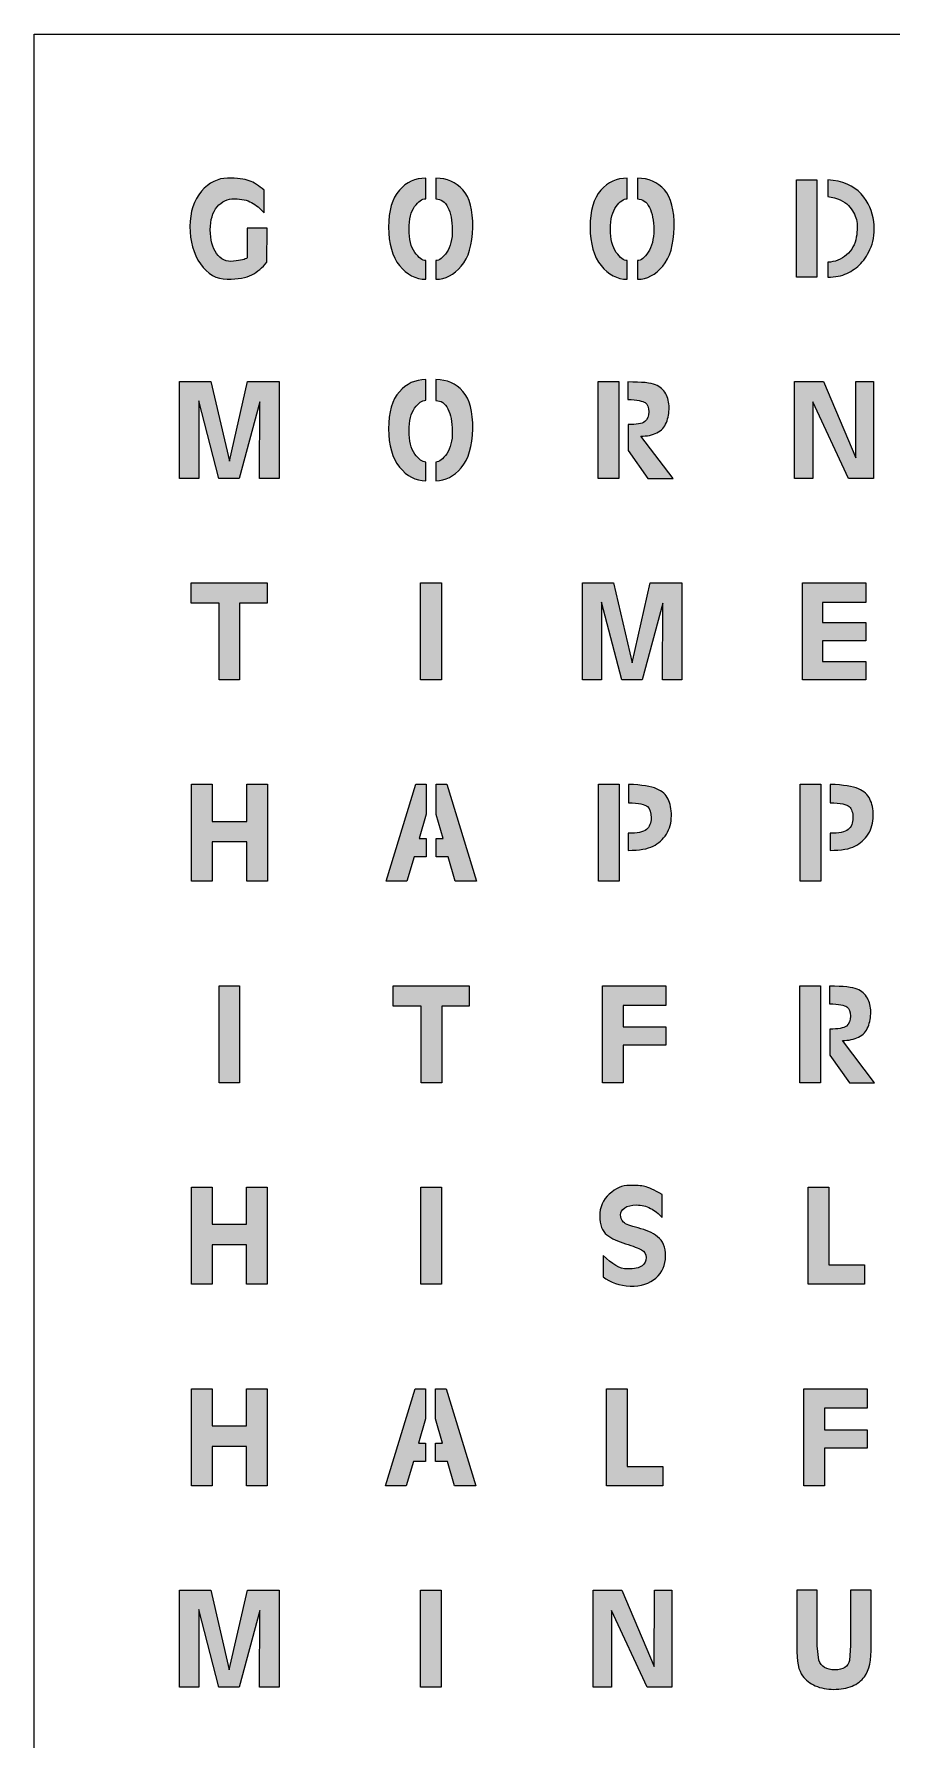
# Model space of a CAD drawing. Header units: inches. Extents: x -102 to 102, y -102 to 102.
# Drawn here: x -101.6 to -50.5, y 0 to 101.6 of the extents above; entities that cross this region are included whole.
import ezdxf

# ---------------------------------------------------------------- set-up
doc = ezdxf.new("R2010")
doc.units = ezdxf.units.IN
doc.header["$MEASUREMENT"] = 0
doc.layers.add('Top Copper', color=7, linetype='Continuous')

# ---------------------------------------------------------------- blocks, each defined once
blk = doc.blocks.new('block 2')
at = {"layer": 'Top Copper', "true_color": 0xffffff}
h = blk.add_hatch(color=7, dxfattribs=at)
h.dxf.hatch_style = 2
h.paths.add_polyline_path([(-89.36, 44.91), (-89.36, 39.13), (-90.59, 39.13), (-90.59, 44.91)])
at = {"layer": 'Top Copper', "lineweight": 0}
blk.add_lwpolyline([(-89.36, 44.91), (-89.36, 39.13), (-90.59, 39.13), (-90.59, 44.91), (-89.36, 44.91)], dxfattribs=at)
blk = doc.blocks.new('block 3')
at = {"layer": 'Top Copper', "true_color": 0xffffff}
h = blk.add_hatch(color=7, dxfattribs=at)
h.dxf.hatch_style = 2
h.paths.add_polyline_path([(-75.69, 44.91), (-75.69, 43.7), (-77.33, 43.7), (-77.33, 39.13), (-78.56, 39.13), (-78.56, 43.7), (-80.22, 43.7), (-80.22, 44.91)])
at = {"layer": 'Top Copper', "lineweight": 0}
blk.add_lwpolyline([(-75.69, 44.91), (-75.69, 43.7), (-77.33, 43.7), (-77.33, 39.13), (-78.56, 39.13), (-78.56, 43.7), (-80.22, 43.7), (-80.22, 44.91), (-75.69, 44.91)], dxfattribs=at)
blk = doc.blocks.new('block 4')
at = {"layer": 'Top Copper', "true_color": 0xffffff}
h = blk.add_hatch(color=7, dxfattribs=at)
h.dxf.hatch_style = 2
h.paths.add_polyline_path([(-77.35, 32.92), (-77.35, 27.14), (-78.58, 27.14), (-78.58, 32.92)])
at = {"layer": 'Top Copper', "lineweight": 0}
blk.add_lwpolyline([(-77.35, 32.92), (-77.35, 27.14), (-78.58, 27.14), (-78.58, 32.92), (-77.35, 32.92)], dxfattribs=at)
blk = doc.blocks.new('block 5')
at = {"layer": 'Top Copper', "true_color": 0xffffff}
h = blk.add_hatch(color=7, dxfattribs=at)
h.dxf.hatch_style = 2
edge = h.paths.add_edge_path()
edge.add_spline(control_points=[(-64.9, 31.66), (-65.15, 31.79), (-65.42, 31.86), (-65.73, 31.86), (-66.03, 31.86), (-66.27, 31.8), (-66.43, 31.69), (-66.59, 31.57), (-66.68, 31.43), (-66.68, 31.27), (-66.68, 31.12), (-66.62, 30.97), (-66.5, 30.84), (-66.38, 30.71), (-66.09, 30.6), (-65.63, 30.49), (-65.17, 30.39), (-64.79, 30.22), (-64.47, 29.97), (-64.16, 29.73), (-64, 29.34), (-64, 28.81), (-64, 28.29), (-64.19, 27.85), (-64.57, 27.51), (-64.95, 27.18), (-65.46, 27.02), (-66.1, 27.03), (-66.74, 27.05), (-67.28, 27.24), (-67.72, 27.59), (-67.72, 27.59), (-67.72, 28.86), (-67.72, 28.86), (-67.19, 28.32), (-66.71, 28.05), (-66.28, 28.05), (-65.85, 28.05), (-65.56, 28.11), (-65.4, 28.23), (-65.24, 28.35), (-65.16, 28.52), (-65.16, 28.73), (-65.16, 28.94), (-65.25, 29.09), (-65.43, 29.19), (-65.62, 29.29), (-65.93, 29.41), (-66.38, 29.55), (-66.83, 29.68), (-67.2, 29.86), (-67.49, 30.08), (-67.77, 30.3), (-67.92, 30.68), (-67.92, 31.2), (-67.92, 31.73), (-67.73, 32.17), (-67.35, 32.51), (-66.97, 32.86), (-66.57, 33.03), (-66.16, 33.03), (-65.75, 33.03), (-65.44, 33.01), (-65.23, 32.96), (-65.03, 32.92), (-64.68, 32.76), (-64.2, 32.48), (-64.2, 32.48), (-64.2, 31.12), (-64.2, 31.12), (-64.41, 31.35), (-64.64, 31.53), (-64.9, 31.66)], knot_values=[0, 0, 0, 0, 1, 1, 1, 2, 2, 2, 3, 3, 3, 4, 4, 4, 5, 5, 5, 6, 6, 6, 7, 7, 7, 8, 8, 8, 9, 9, 9, 10, 10, 10, 11, 11, 11, 12, 12, 12, 13, 13, 13, 14, 14, 14, 15, 15, 15, 16, 16, 16, 17, 17, 17, 18, 18, 18, 19, 19, 19, 20, 20, 20, 21, 21, 21, 22, 22, 22, 23, 23, 23, 24, 24, 24, 24], degree=3, periodic=1)
at = {"layer": 'Top Copper', "lineweight": 0}
blk.add_open_spline([(-64.9, 31.66), (-65.15, 31.79), (-65.42, 31.86), (-65.73, 31.86), (-66.03, 31.86), (-66.27, 31.8), (-66.43, 31.69), (-66.59, 31.57), (-66.68, 31.43), (-66.68, 31.27), (-66.68, 31.12), (-66.62, 30.97), (-66.5, 30.84), (-66.38, 30.71), (-66.09, 30.6), (-65.63, 30.49), (-65.17, 30.39), (-64.79, 30.22), (-64.47, 29.97), (-64.16, 29.73), (-64, 29.34), (-64, 28.81), (-64, 28.29), (-64.19, 27.85), (-64.57, 27.51), (-64.95, 27.18), (-65.46, 27.02), (-66.1, 27.03), (-66.74, 27.05), (-67.28, 27.24), (-67.72, 27.59), (-67.72, 27.59), (-67.72, 28.86), (-67.72, 28.86), (-67.19, 28.32), (-66.71, 28.05), (-66.28, 28.05), (-65.85, 28.05), (-65.56, 28.11), (-65.4, 28.23), (-65.24, 28.35), (-65.16, 28.52), (-65.16, 28.73), (-65.16, 28.94), (-65.25, 29.09), (-65.43, 29.19), (-65.62, 29.29), (-65.93, 29.41), (-66.38, 29.55), (-66.83, 29.68), (-67.2, 29.86), (-67.49, 30.08), (-67.77, 30.3), (-67.92, 30.68), (-67.92, 31.2), (-67.92, 31.73), (-67.73, 32.17), (-67.35, 32.51), (-66.97, 32.86), (-66.57, 33.03), (-66.16, 33.03), (-65.75, 33.03), (-65.44, 33.01), (-65.23, 32.96), (-65.03, 32.92), (-64.68, 32.76), (-64.2, 32.48), (-64.2, 32.48), (-64.2, 31.12), (-64.2, 31.12), (-64.41, 31.35), (-64.64, 31.53), (-64.9, 31.66)], degree=3, knots=[0, 0, 0, 0, 1, 1, 1, 2, 2, 2, 3, 3, 3, 4, 4, 4, 5, 5, 5, 6, 6, 6, 7, 7, 7, 8, 8, 8, 9, 9, 9, 10, 10, 10, 11, 11, 11, 12, 12, 12, 13, 13, 13, 14, 14, 14, 15, 15, 15, 16, 16, 16, 17, 17, 17, 18, 18, 18, 19, 19, 19, 20, 20, 20, 21, 21, 21, 22, 22, 22, 23, 23, 23, 24, 24, 24, 24], dxfattribs=at)
blk = doc.blocks.new('block 6')
at = {"layer": 'Top Copper', "true_color": 0xffffff}
h = blk.add_hatch(color=7, dxfattribs=at)
h.dxf.hatch_style = 2
h.paths.add_polyline_path([(-88.95, 18.7), (-88.95, 20.91), (-87.72, 20.91), (-87.72, 15.13), (-88.95, 15.13), (-88.95, 17.48), (-91, 17.48), (-91, 15.13), (-92.23, 15.13), (-92.23, 20.91), (-91, 20.91), (-91, 18.7)])
at = {"layer": 'Top Copper', "lineweight": 0}
blk.add_lwpolyline([(-88.95, 18.7), (-88.95, 20.91), (-87.72, 20.91), (-87.72, 15.13), (-88.95, 15.13), (-88.95, 17.48), (-91, 17.48), (-91, 15.13), (-92.23, 15.13), (-92.23, 20.91), (-91, 20.91), (-91, 18.7), (-88.95, 18.7)], dxfattribs=at)
blk = doc.blocks.new('block 7')
at = {"layer": 'Top Copper', "true_color": 0xffffff}
h = blk.add_hatch(color=7, dxfattribs=at)
h.dxf.hatch_style = 2
h.paths.add_polyline_path([(-80.67, 15.13), (-78.9, 20.91), (-78.3, 20.91), (-78.3, 19.13), (-78.72, 17.68), (-78.3, 17.68), (-78.3, 16.58), (-79, 16.58), (-79.44, 15.13)])
h.paths.add_polyline_path([(-75.3, 15.13), (-76.56, 15.13), (-76.99, 16.58), (-77.69, 16.58), (-77.69, 17.68), (-77.28, 17.68), (-77.69, 19.12), (-77.69, 20.91), (-77.07, 20.91)])
at = {"layer": 'Top Copper', "lineweight": 0}
for points in [[(-80.67, 15.13), (-78.9, 20.91), (-78.3, 20.91), (-78.3, 19.13), (-78.72, 17.68), (-78.3, 17.68), (-78.3, 16.58), (-79, 16.58), (-79.44, 15.13), (-80.67, 15.13)], [(-75.3, 15.13), (-76.56, 15.13), (-76.99, 16.58), (-77.69, 16.58), (-77.69, 17.68), (-77.28, 17.68), (-77.69, 19.12), (-77.69, 20.91), (-77.07, 20.91), (-75.3, 15.13)]]:
    blk.add_lwpolyline(points, dxfattribs=at)
blk = doc.blocks.new('block 8')
at = {"layer": 'Top Copper', "true_color": 0xffffff}
h = blk.add_hatch(color=7, dxfattribs=at)
h.dxf.hatch_style = 2
h.paths.add_polyline_path([(-64.16, 16.29), (-64.16, 15.13), (-67.52, 15.13), (-67.52, 20.91), (-66.29, 20.91), (-66.29, 16.29)])
at = {"layer": 'Top Copper', "lineweight": 0}
blk.add_lwpolyline([(-64.16, 16.29), (-64.16, 15.13), (-67.52, 15.13), (-67.52, 20.91), (-66.29, 20.91), (-66.29, 16.29), (-64.16, 16.29)], dxfattribs=at)
blk = doc.blocks.new('block 9')
at = {"layer": 'Top Copper', "true_color": 0xffffff}
h = blk.add_hatch(color=7, dxfattribs=at)
h.dxf.hatch_style = 2
h.paths.add_polyline_path([(-51.99, 20.91), (-51.99, 19.75), (-54.53, 19.75), (-54.53, 18.47), (-51.99, 18.47), (-51.99, 17.37), (-54.53, 17.37), (-54.53, 15.13), (-55.76, 15.13), (-55.76, 20.91)])
at = {"layer": 'Top Copper', "lineweight": 0}
blk.add_lwpolyline([(-51.99, 20.91), (-51.99, 19.75), (-54.53, 19.75), (-54.53, 18.47), (-51.99, 18.47), (-51.99, 17.37), (-54.53, 17.37), (-54.53, 15.13), (-55.76, 15.13), (-55.76, 20.91), (-51.99, 20.91)], dxfattribs=at)
blk = doc.blocks.new('block 26')
at = {"layer": 'Top Copper', "true_color": 0xffffff}
h = blk.add_hatch(color=7, dxfattribs=at)
h.dxf.hatch_style = 2
h.paths.add_polyline_path([(-87.01, 3.14), (-88.17, 3.14), (-88.16, 7.71), (-89.39, 3.14), (-90.61, 3.14), (-91.8, 7.77), (-91.8, 3.14), (-92.95, 3.14), (-92.95, 8.92), (-91.08, 8.92), (-89.98, 4.17), (-88.9, 8.92), (-87.01, 8.92)])
at = {"layer": 'Top Copper', "lineweight": 0}
blk.add_lwpolyline([(-87.01, 3.14), (-88.17, 3.14), (-88.16, 7.71), (-89.39, 3.14), (-90.61, 3.14), (-91.8, 7.77), (-91.8, 3.14), (-92.95, 3.14), (-92.95, 8.92), (-91.08, 8.92), (-89.98, 4.17), (-88.9, 8.92), (-87.01, 8.92), (-87.01, 3.14)], dxfattribs=at)
blk = doc.blocks.new('block 27')
at = {"layer": 'Top Copper', "true_color": 0xffffff}
h = blk.add_hatch(color=7, dxfattribs=at)
h.dxf.hatch_style = 2
h.paths.add_polyline_path([(-63.62, 3.14), (-65.09, 3.14), (-67.22, 7.71), (-67.22, 3.14), (-68.31, 3.14), (-68.31, 8.92), (-66.6, 8.92), (-64.67, 4.38), (-64.66, 8.92), (-63.62, 8.92)])
at = {"layer": 'Top Copper', "lineweight": 0}
blk.add_lwpolyline([(-63.62, 3.14), (-65.09, 3.14), (-67.22, 7.71), (-67.22, 3.14), (-68.31, 3.14), (-68.31, 8.92), (-66.6, 8.92), (-64.67, 4.38), (-64.66, 8.92), (-63.62, 8.92), (-63.62, 3.14)], dxfattribs=at)
blk = doc.blocks.new('block 28')
at = {"layer": 'Top Copper', "true_color": 0xffffff}
h = blk.add_hatch(color=7, dxfattribs=at)
h.dxf.hatch_style = 2
edge = h.paths.add_edge_path()
edge.add_spline(control_points=[(-54.96, 8.91), (-54.96, 8.91), (-54.96, 5.61), (-54.96, 5.61), (-54.96, 5.61), (-54.87, 4.74), (-54.87, 4.74), (-54.73, 4.36), (-54.41, 4.17), (-53.91, 4.17), (-53.41, 4.18), (-53.12, 4.36), (-53.05, 4.73), (-53.05, 4.73), (-52.99, 5.63), (-52.99, 5.63), (-52.99, 5.63), (-52.99, 8.91), (-52.99, 8.91), (-52.99, 8.91), (-51.76, 8.91), (-51.76, 8.91), (-51.76, 8.91), (-51.76, 5.63), (-51.76, 5.63), (-51.73, 4.75), (-51.86, 4.13), (-52.15, 3.76), (-52.33, 3.52), (-52.58, 3.33), (-52.89, 3.2), (-53.21, 3.07), (-53.57, 3.01), (-53.98, 3.01), (-54.38, 3.01), (-54.75, 3.08), (-55.08, 3.22), (-55.4, 3.36), (-55.66, 3.56), (-55.84, 3.82), (-56.07, 4.1), (-56.19, 4.68), (-56.19, 5.55), (-56.19, 5.55), (-56.19, 8.91), (-56.19, 8.91), (-56.19, 8.91), (-54.96, 8.91), (-54.96, 8.91)], knot_values=[0, 0, 0, 0, 1, 1, 1, 2, 2, 2, 3, 3, 3, 4, 4, 4, 5, 5, 5, 6, 6, 6, 7, 7, 7, 8, 8, 8, 9, 9, 9, 10, 10, 10, 11, 11, 11, 12, 12, 12, 13, 13, 13, 14, 14, 14, 15, 15, 15, 16, 16, 16, 16], degree=3, periodic=1)
at = {"layer": 'Top Copper', "lineweight": 0}
blk.add_open_spline([(-54.96, 8.91), (-54.96, 8.91), (-54.96, 5.61), (-54.96, 5.61), (-54.96, 5.61), (-54.87, 4.74), (-54.87, 4.74), (-54.73, 4.36), (-54.41, 4.17), (-53.91, 4.17), (-53.41, 4.18), (-53.12, 4.36), (-53.05, 4.73), (-53.05, 4.73), (-52.99, 5.63), (-52.99, 5.63), (-52.99, 5.63), (-52.99, 8.91), (-52.99, 8.91), (-52.99, 8.91), (-51.76, 8.91), (-51.76, 8.91), (-51.76, 8.91), (-51.76, 5.63), (-51.76, 5.63), (-51.73, 4.75), (-51.86, 4.13), (-52.15, 3.76), (-52.33, 3.52), (-52.58, 3.33), (-52.89, 3.2), (-53.21, 3.07), (-53.57, 3.01), (-53.98, 3.01), (-54.38, 3.01), (-54.75, 3.08), (-55.08, 3.22), (-55.4, 3.36), (-55.66, 3.56), (-55.84, 3.82), (-56.07, 4.1), (-56.19, 4.68), (-56.19, 5.55), (-56.19, 5.55), (-56.19, 8.91), (-56.19, 8.91), (-56.19, 8.91), (-54.96, 8.91), (-54.96, 8.91)], degree=3, knots=[0, 0, 0, 0, 1, 1, 1, 2, 2, 2, 3, 3, 3, 4, 4, 4, 5, 5, 5, 6, 6, 6, 7, 7, 7, 8, 8, 8, 9, 9, 9, 10, 10, 10, 11, 11, 11, 12, 12, 12, 13, 13, 13, 14, 14, 14, 15, 15, 15, 16, 16, 16, 16], dxfattribs=at)
blk = doc.blocks.new('block 31')
at = {"layer": 'Top Copper', "true_color": 0xffffff}
h = blk.add_hatch(color=7, dxfattribs=at)
h.dxf.hatch_style = 2
h.paths.add_polyline_path([(-77.37, 8.92), (-77.37, 3.14), (-78.6, 3.14), (-78.6, 8.92)])
at = {"layer": 'Top Copper', "lineweight": 0}
blk.add_lwpolyline([(-77.37, 8.92), (-77.37, 3.14), (-78.6, 3.14), (-78.6, 8.92), (-77.37, 8.92)], dxfattribs=at)
blk = doc.blocks.new('block 91')
at = {"layer": 'Top Copper', "true_color": 0xffffff}
h = blk.add_hatch(color=7, dxfattribs=at)
h.dxf.hatch_style = 2
edge = h.paths.add_edge_path()
edge.add_spline(control_points=[(-79.84, 75.81), (-80.27, 76.34), (-80.49, 77.11), (-80.49, 78.09), (-80.49, 79.08), (-80.28, 79.82), (-79.85, 80.3), (-79.43, 80.78), (-78.91, 81.02), (-78.28, 81.02), (-78.28, 81.02), (-78.28, 79.79), (-78.28, 79.79), (-78.5, 79.79), (-78.72, 79.63), (-78.94, 79.33), (-79.16, 79.02), (-79.27, 78.57), (-79.27, 77.98), (-79.27, 77.38), (-79.16, 76.92), (-78.93, 76.59), (-78.7, 76.27), (-78.48, 76.11), (-78.28, 76.11), (-78.28, 76.11), (-78.28, 75), (-78.28, 75), (-78.88, 75), (-79.4, 75.27), (-79.84, 75.81)], knot_values=[0, 0, 0, 0, 1, 1, 1, 2, 2, 2, 3, 3, 3, 4, 4, 4, 5, 5, 5, 6, 6, 6, 7, 7, 7, 8, 8, 8, 9, 9, 9, 10, 10, 10, 10], degree=3, periodic=1)
edge = h.paths.add_edge_path()
edge.add_spline(control_points=[(-77.03, 76.61), (-76.8, 76.94), (-76.69, 77.38), (-76.7, 77.94), (-76.7, 78.5), (-76.79, 78.95), (-76.96, 79.28), (-77.13, 79.62), (-77.36, 79.78), (-77.67, 79.77), (-77.67, 79.77), (-77.67, 81.02), (-77.67, 81.02), (-77.01, 81.02), (-76.48, 80.79), (-76.07, 80.32), (-75.66, 79.86), (-75.46, 79.11), (-75.48, 78.08), (-75.5, 77.06), (-75.73, 76.29), (-76.16, 75.77), (-76.6, 75.26), (-77.1, 75), (-77.67, 75), (-77.67, 75), (-77.67, 76.11), (-77.67, 76.11), (-77.46, 76.11), (-77.25, 76.28), (-77.03, 76.61)], knot_values=[0, 0, 0, 0, 1, 1, 1, 2, 2, 2, 3, 3, 3, 4, 4, 4, 5, 5, 5, 6, 6, 6, 7, 7, 7, 8, 8, 8, 9, 9, 9, 10, 10, 10, 10], degree=3, periodic=1)
at = {"layer": 'Top Copper', "lineweight": 0}
for points in [[(-79.84, 75.81), (-80.27, 76.34), (-80.49, 77.11), (-80.49, 78.09), (-80.49, 79.08), (-80.28, 79.82), (-79.85, 80.3), (-79.43, 80.78), (-78.91, 81.02), (-78.28, 81.02), (-78.28, 81.02), (-78.28, 79.79), (-78.28, 79.79), (-78.5, 79.79), (-78.72, 79.63), (-78.94, 79.33), (-79.16, 79.02), (-79.27, 78.57), (-79.27, 77.98), (-79.27, 77.38), (-79.16, 76.92), (-78.93, 76.59), (-78.7, 76.27), (-78.48, 76.11), (-78.28, 76.11), (-78.28, 76.11), (-78.28, 75), (-78.28, 75), (-78.88, 75), (-79.4, 75.27), (-79.84, 75.81)], [(-77.03, 76.61), (-76.8, 76.94), (-76.69, 77.38), (-76.7, 77.94), (-76.7, 78.5), (-76.79, 78.95), (-76.96, 79.28), (-77.13, 79.62), (-77.36, 79.78), (-77.67, 79.77), (-77.67, 79.77), (-77.67, 81.02), (-77.67, 81.02), (-77.01, 81.02), (-76.48, 80.79), (-76.07, 80.32), (-75.66, 79.86), (-75.46, 79.11), (-75.48, 78.08), (-75.5, 77.06), (-75.73, 76.29), (-76.16, 75.77), (-76.6, 75.26), (-77.1, 75), (-77.67, 75), (-77.67, 75), (-77.67, 76.11), (-77.67, 76.11), (-77.46, 76.11), (-77.25, 76.28), (-77.03, 76.61)]]:
    blk.add_open_spline(points, degree=3, knots=[0, 0, 0, 0, 1, 1, 1, 2, 2, 2, 3, 3, 3, 4, 4, 4, 5, 5, 5, 6, 6, 6, 7, 7, 7, 8, 8, 8, 9, 9, 9, 10, 10, 10, 10], dxfattribs=at)
blk = doc.blocks.new('block 92')
at = {"layer": 'Top Copper', "true_color": 0xffffff}
h = blk.add_hatch(color=7, dxfattribs=at)
h.dxf.hatch_style = 2
h.paths.add_polyline_path([(-51.62, 75.13), (-53.1, 75.13), (-55.23, 79.7), (-55.23, 75.13), (-56.32, 75.13), (-56.32, 80.91), (-54.6, 80.91), (-52.67, 76.37), (-52.66, 80.91), (-51.62, 80.91)])
at = {"layer": 'Top Copper', "lineweight": 0}
blk.add_lwpolyline([(-51.62, 75.13), (-53.1, 75.13), (-55.23, 79.7), (-55.23, 75.13), (-56.32, 75.13), (-56.32, 80.91), (-54.6, 80.91), (-52.67, 76.37), (-52.66, 80.91), (-51.62, 80.91), (-51.62, 75.13)], dxfattribs=at)
blk = doc.blocks.new('block 96')
at = {"layer": 'Top Copper', "true_color": 0xffffff}
h = blk.add_hatch(color=7, dxfattribs=at)
h.dxf.hatch_style = 2
h.paths.add_polyline_path([(-66.78, 80.91), (-66.78, 75.13), (-68.01, 75.13), (-68.01, 80.91)])
edge = h.paths.add_edge_path()
edge.add_spline(control_points=[(-65.24, 78.52), (-65.08, 78.64), (-65, 78.84), (-65, 79.11), (-65, 79.37), (-65.07, 79.55), (-65.21, 79.65), (-65.35, 79.75), (-65.7, 79.81), (-66.24, 79.84), (-66.24, 79.84), (-66.24, 80.88), (-66.24, 80.88), (-65.42, 80.88), (-64.87, 80.83), (-64.59, 80.71), (-64.32, 80.59), (-64.11, 80.42), (-63.98, 80.18), (-63.85, 79.94), (-63.79, 79.66), (-63.79, 79.35), (-63.79, 79.04), (-63.84, 78.75), (-63.95, 78.47), (-64.05, 78.19), (-64.24, 77.98), (-64.51, 77.85), (-64.78, 77.72), (-65.1, 77.65), (-65.48, 77.65), (-65.48, 77.65), (-63.55, 75.13), (-63.55, 75.13), (-63.55, 75.13), (-65.06, 75.13), (-65.06, 75.13), (-65.06, 75.13), (-66.23, 76.79), (-66.23, 76.79), (-66.23, 76.79), (-66.23, 78.34), (-66.23, 78.34), (-65.73, 78.33), (-65.4, 78.39), (-65.24, 78.52)], knot_values=[0, 0, 0, 0, 1, 1, 1, 2, 2, 2, 3, 3, 3, 4, 4, 4, 5, 5, 5, 6, 6, 6, 7, 7, 7, 8, 8, 8, 9, 9, 9, 10, 10, 10, 11, 11, 11, 12, 12, 12, 13, 13, 13, 14, 14, 14, 15, 15, 15, 15], degree=3, periodic=1)
at = {"layer": 'Top Copper', "lineweight": 0}
blk.add_lwpolyline([(-66.78, 80.91), (-66.78, 75.13), (-68.01, 75.13), (-68.01, 80.91), (-66.78, 80.91)], dxfattribs=at)
blk.add_open_spline([(-65.24, 78.52), (-65.08, 78.64), (-65, 78.84), (-65, 79.11), (-65, 79.37), (-65.07, 79.55), (-65.21, 79.65), (-65.35, 79.75), (-65.7, 79.81), (-66.24, 79.84), (-66.24, 79.84), (-66.24, 80.88), (-66.24, 80.88), (-65.42, 80.88), (-64.87, 80.83), (-64.59, 80.71), (-64.32, 80.59), (-64.11, 80.42), (-63.98, 80.18), (-63.85, 79.94), (-63.79, 79.66), (-63.79, 79.35), (-63.79, 79.04), (-63.84, 78.75), (-63.95, 78.47), (-64.05, 78.19), (-64.24, 77.98), (-64.51, 77.85), (-64.78, 77.72), (-65.1, 77.65), (-65.48, 77.65), (-65.48, 77.65), (-63.55, 75.13), (-63.55, 75.13), (-63.55, 75.13), (-65.06, 75.13), (-65.06, 75.13), (-65.06, 75.13), (-66.23, 76.79), (-66.23, 76.79), (-66.23, 76.79), (-66.23, 78.34), (-66.23, 78.34), (-65.73, 78.33), (-65.4, 78.39), (-65.24, 78.52)], degree=3, knots=[0, 0, 0, 0, 1, 1, 1, 2, 2, 2, 3, 3, 3, 4, 4, 4, 5, 5, 5, 6, 6, 6, 7, 7, 7, 8, 8, 8, 9, 9, 9, 10, 10, 10, 11, 11, 11, 12, 12, 12, 13, 13, 13, 14, 14, 14, 15, 15, 15, 15], dxfattribs=at)
blk = doc.blocks.new('block 97')
at = {"layer": 'Top Copper', "true_color": 0xffffff}
h = blk.add_hatch(color=7, dxfattribs=at)
h.dxf.hatch_style = 2
edge = h.paths.add_edge_path()
edge.add_spline(control_points=[(-67.84, 87.81), (-68.27, 88.35), (-68.49, 89.11), (-68.49, 90.1), (-68.49, 91.08), (-68.28, 91.82), (-67.86, 92.3), (-67.43, 92.78), (-66.91, 93.02), (-66.28, 93.02), (-66.28, 93.02), (-66.28, 91.79), (-66.28, 91.79), (-66.5, 91.79), (-66.72, 91.63), (-66.94, 91.33), (-67.16, 91.03), (-67.28, 90.58), (-67.28, 89.98), (-67.28, 89.38), (-67.16, 88.92), (-66.93, 88.6), (-66.7, 88.27), (-66.48, 88.11), (-66.28, 88.11), (-66.28, 88.11), (-66.28, 87), (-66.28, 87), (-66.89, 87), (-67.41, 87.27), (-67.84, 87.81)], knot_values=[0, 0, 0, 0, 1, 1, 1, 2, 2, 2, 3, 3, 3, 4, 4, 4, 5, 5, 5, 6, 6, 6, 7, 7, 7, 8, 8, 8, 9, 9, 9, 10, 10, 10, 10], degree=3, periodic=1)
edge = h.paths.add_edge_path()
edge.add_spline(control_points=[(-65.03, 88.61), (-64.81, 88.94), (-64.7, 89.39), (-64.7, 89.94), (-64.7, 90.5), (-64.79, 90.95), (-64.96, 91.28), (-65.13, 91.62), (-65.37, 91.78), (-65.67, 91.78), (-65.67, 91.78), (-65.67, 93.02), (-65.67, 93.02), (-65.01, 93.02), (-64.48, 92.79), (-64.07, 92.33), (-63.66, 91.86), (-63.47, 91.12), (-63.49, 90.09), (-63.51, 89.06), (-63.73, 88.29), (-64.17, 87.77), (-64.6, 87.26), (-65.1, 87), (-65.67, 87), (-65.67, 87), (-65.67, 88.11), (-65.67, 88.11), (-65.47, 88.11), (-65.25, 88.28), (-65.03, 88.61)], knot_values=[0, 0, 0, 0, 1, 1, 1, 2, 2, 2, 3, 3, 3, 4, 4, 4, 5, 5, 5, 6, 6, 6, 7, 7, 7, 8, 8, 8, 9, 9, 9, 10, 10, 10, 10], degree=3, periodic=1)
at = {"layer": 'Top Copper', "lineweight": 0}
for points in [[(-67.84, 87.81), (-68.27, 88.35), (-68.49, 89.11), (-68.49, 90.1), (-68.49, 91.08), (-68.28, 91.82), (-67.86, 92.3), (-67.43, 92.78), (-66.91, 93.02), (-66.28, 93.02), (-66.28, 93.02), (-66.28, 91.79), (-66.28, 91.79), (-66.5, 91.79), (-66.72, 91.63), (-66.94, 91.33), (-67.16, 91.03), (-67.28, 90.58), (-67.28, 89.98), (-67.28, 89.38), (-67.16, 88.92), (-66.93, 88.6), (-66.7, 88.27), (-66.48, 88.11), (-66.28, 88.11), (-66.28, 88.11), (-66.28, 87), (-66.28, 87), (-66.89, 87), (-67.41, 87.27), (-67.84, 87.81)], [(-65.03, 88.61), (-64.81, 88.94), (-64.7, 89.39), (-64.7, 89.94), (-64.7, 90.5), (-64.79, 90.95), (-64.96, 91.28), (-65.13, 91.62), (-65.37, 91.78), (-65.67, 91.78), (-65.67, 91.78), (-65.67, 93.02), (-65.67, 93.02), (-65.01, 93.02), (-64.48, 92.79), (-64.07, 92.33), (-63.66, 91.86), (-63.47, 91.12), (-63.49, 90.09), (-63.51, 89.06), (-63.73, 88.29), (-64.17, 87.77), (-64.6, 87.26), (-65.1, 87), (-65.67, 87), (-65.67, 87), (-65.67, 88.11), (-65.67, 88.11), (-65.47, 88.11), (-65.25, 88.28), (-65.03, 88.61)]]:
    blk.add_open_spline(points, degree=3, knots=[0, 0, 0, 0, 1, 1, 1, 2, 2, 2, 3, 3, 3, 4, 4, 4, 5, 5, 5, 6, 6, 6, 7, 7, 7, 8, 8, 8, 9, 9, 9, 10, 10, 10, 10], dxfattribs=at)
blk = doc.blocks.new('block 106')
at = {"layer": 'Top Copper', "true_color": 0xffffff}
h = blk.add_hatch(color=7, dxfattribs=at)
h.dxf.hatch_style = 2
h.paths.add_polyline_path([(-88.94, 54.71), (-88.94, 56.92), (-87.71, 56.92), (-87.71, 51.14), (-88.94, 51.14), (-88.94, 53.49), (-90.99, 53.49), (-90.99, 51.14), (-92.23, 51.14), (-92.23, 56.92), (-90.99, 56.92), (-90.99, 54.71)])
at = {"layer": 'Top Copper', "lineweight": 0}
blk.add_lwpolyline([(-88.94, 54.71), (-88.94, 56.92), (-87.71, 56.92), (-87.71, 51.14), (-88.94, 51.14), (-88.94, 53.49), (-90.99, 53.49), (-90.99, 51.14), (-92.23, 51.14), (-92.23, 56.92), (-90.99, 56.92), (-90.99, 54.71), (-88.94, 54.71)], dxfattribs=at)
blk = doc.blocks.new('block 107')
at = {"layer": 'Top Copper', "true_color": 0xffffff}
h = blk.add_hatch(color=7, dxfattribs=at)
h.dxf.hatch_style = 2
h.paths.add_polyline_path([(-80.63, 51.14), (-78.86, 56.92), (-78.26, 56.92), (-78.26, 55.13), (-78.68, 53.69), (-78.26, 53.69), (-78.26, 52.59), (-78.96, 52.59), (-79.4, 51.14)])
h.paths.add_polyline_path([(-75.26, 51.14), (-76.52, 51.14), (-76.95, 52.59), (-77.65, 52.59), (-77.65, 53.69), (-77.24, 53.69), (-77.65, 55.12), (-77.65, 56.92), (-77.03, 56.92)])
at = {"layer": 'Top Copper', "lineweight": 0}
for points in [[(-80.63, 51.14), (-78.86, 56.92), (-78.26, 56.92), (-78.26, 55.13), (-78.68, 53.69), (-78.26, 53.69), (-78.26, 52.59), (-78.96, 52.59), (-79.4, 51.14), (-80.63, 51.14)], [(-75.26, 51.14), (-76.52, 51.14), (-76.95, 52.59), (-77.65, 52.59), (-77.65, 53.69), (-77.24, 53.69), (-77.65, 55.12), (-77.65, 56.92), (-77.03, 56.92), (-75.26, 51.14)]]:
    blk.add_lwpolyline(points, dxfattribs=at)
blk = doc.blocks.new('block 108')
at = {"layer": 'Top Copper', "true_color": 0xffffff}
h = blk.add_hatch(color=7, dxfattribs=at)
h.dxf.hatch_style = 2
h.paths.add_polyline_path([(-54.75, 51.14), (-55.98, 51.14), (-55.98, 56.92), (-54.75, 56.92)])
edge = h.paths.add_edge_path()
edge.add_spline(control_points=[(-54.2, 52.98), (-54.2, 52.98), (-54.2, 54), (-54.2, 54), (-53.67, 53.99), (-53.31, 54.07), (-53.13, 54.22), (-52.94, 54.38), (-52.84, 54.61), (-52.84, 54.92), (-52.84, 55.23), (-52.92, 55.45), (-53.06, 55.59), (-53.2, 55.72), (-53.58, 55.8), (-54.19, 55.82), (-54.19, 55.82), (-54.19, 56.91), (-54.19, 56.91), (-53.4, 56.88), (-52.84, 56.79), (-52.51, 56.65), (-52.18, 56.5), (-51.96, 56.3), (-51.83, 56.04), (-51.7, 55.77), (-51.63, 55.44), (-51.63, 55.04), (-51.63, 54.63), (-51.73, 54.27), (-51.93, 53.95), (-52.14, 53.63), (-52.4, 53.39), (-52.72, 53.23), (-53.04, 53.07), (-53.53, 52.99), (-54.2, 52.98)], knot_values=[0, 0, 0, 0, 1, 1, 1, 2, 2, 2, 3, 3, 3, 4, 4, 4, 5, 5, 5, 6, 6, 6, 7, 7, 7, 8, 8, 8, 9, 9, 9, 10, 10, 10, 11, 11, 11, 12, 12, 12, 12], degree=3, periodic=1)
at = {"layer": 'Top Copper', "lineweight": 0}
blk.add_lwpolyline([(-54.75, 51.14), (-55.98, 51.14), (-55.98, 56.92), (-54.75, 56.92), (-54.75, 51.14)], dxfattribs=at)
blk.add_open_spline([(-54.2, 52.98), (-54.2, 52.98), (-54.2, 54), (-54.2, 54), (-53.67, 53.99), (-53.31, 54.07), (-53.13, 54.22), (-52.94, 54.38), (-52.84, 54.61), (-52.84, 54.92), (-52.84, 55.23), (-52.92, 55.45), (-53.06, 55.59), (-53.2, 55.72), (-53.58, 55.8), (-54.19, 55.82), (-54.19, 55.82), (-54.19, 56.91), (-54.19, 56.91), (-53.4, 56.88), (-52.84, 56.79), (-52.51, 56.65), (-52.18, 56.5), (-51.96, 56.3), (-51.83, 56.04), (-51.7, 55.77), (-51.63, 55.44), (-51.63, 55.04), (-51.63, 54.63), (-51.73, 54.27), (-51.93, 53.95), (-52.14, 53.63), (-52.4, 53.39), (-52.72, 53.23), (-53.04, 53.07), (-53.53, 52.99), (-54.2, 52.98)], degree=3, knots=[0, 0, 0, 0, 1, 1, 1, 2, 2, 2, 3, 3, 3, 4, 4, 4, 5, 5, 5, 6, 6, 6, 7, 7, 7, 8, 8, 8, 9, 9, 9, 10, 10, 10, 11, 11, 11, 12, 12, 12, 12], dxfattribs=at)
blk = doc.blocks.new('block 109')
at = {"layer": 'Top Copper', "true_color": 0xffffff}
h = blk.add_hatch(color=7, dxfattribs=at)
h.dxf.hatch_style = 2
h.paths.add_polyline_path([(-66.77, 51.14), (-68, 51.14), (-68, 56.92), (-66.77, 56.92)])
edge = h.paths.add_edge_path()
edge.add_spline(control_points=[(-66.22, 52.98), (-66.22, 52.98), (-66.22, 54), (-66.22, 54), (-65.69, 53.99), (-65.33, 54.07), (-65.14, 54.22), (-64.96, 54.38), (-64.86, 54.61), (-64.86, 54.92), (-64.86, 55.23), (-64.93, 55.45), (-65.07, 55.59), (-65.22, 55.72), (-65.59, 55.8), (-66.2, 55.82), (-66.2, 55.82), (-66.2, 56.91), (-66.2, 56.91), (-65.41, 56.88), (-64.85, 56.79), (-64.53, 56.65), (-64.2, 56.5), (-63.97, 56.3), (-63.84, 56.04), (-63.71, 55.77), (-63.65, 55.44), (-63.65, 55.04), (-63.65, 54.63), (-63.75, 54.27), (-63.95, 53.95), (-64.15, 53.63), (-64.42, 53.39), (-64.74, 53.23), (-65.06, 53.07), (-65.55, 52.99), (-66.22, 52.98)], knot_values=[0, 0, 0, 0, 1, 1, 1, 2, 2, 2, 3, 3, 3, 4, 4, 4, 5, 5, 5, 6, 6, 6, 7, 7, 7, 8, 8, 8, 9, 9, 9, 10, 10, 10, 11, 11, 11, 12, 12, 12, 12], degree=3, periodic=1)
at = {"layer": 'Top Copper', "lineweight": 0}
blk.add_lwpolyline([(-66.77, 51.14), (-68, 51.14), (-68, 56.92), (-66.77, 56.92), (-66.77, 51.14)], dxfattribs=at)
blk.add_open_spline([(-66.22, 52.98), (-66.22, 52.98), (-66.22, 54), (-66.22, 54), (-65.69, 53.99), (-65.33, 54.07), (-65.14, 54.22), (-64.96, 54.38), (-64.86, 54.61), (-64.86, 54.92), (-64.86, 55.23), (-64.93, 55.45), (-65.07, 55.59), (-65.22, 55.72), (-65.59, 55.8), (-66.2, 55.82), (-66.2, 55.82), (-66.2, 56.91), (-66.2, 56.91), (-65.41, 56.88), (-64.85, 56.79), (-64.53, 56.65), (-64.2, 56.5), (-63.97, 56.3), (-63.84, 56.04), (-63.71, 55.77), (-63.65, 55.44), (-63.65, 55.04), (-63.65, 54.63), (-63.75, 54.27), (-63.95, 53.95), (-64.15, 53.63), (-64.42, 53.39), (-64.74, 53.23), (-65.06, 53.07), (-65.55, 52.99), (-66.22, 52.98)], degree=3, knots=[0, 0, 0, 0, 1, 1, 1, 2, 2, 2, 3, 3, 3, 4, 4, 4, 5, 5, 5, 6, 6, 6, 7, 7, 7, 8, 8, 8, 9, 9, 9, 10, 10, 10, 11, 11, 11, 12, 12, 12, 12], dxfattribs=at)
blk = doc.blocks.new('block 111')
at = {"layer": 'Top Copper', "true_color": 0xffffff}
h = blk.add_hatch(color=7, dxfattribs=at)
h.dxf.hatch_style = 2
h.paths.add_polyline_path([(-87.72, 68.91), (-87.72, 67.7), (-89.36, 67.7), (-89.36, 63.13), (-90.59, 63.13), (-90.59, 67.7), (-92.24, 67.7), (-92.24, 68.91)])
at = {"layer": 'Top Copper', "lineweight": 0}
blk.add_lwpolyline([(-87.72, 68.91), (-87.72, 67.7), (-89.36, 67.7), (-89.36, 63.13), (-90.59, 63.13), (-90.59, 67.7), (-92.24, 67.7), (-92.24, 68.91), (-87.72, 68.91)], dxfattribs=at)
blk = doc.blocks.new('block 112')
at = {"layer": 'Top Copper', "true_color": 0xffffff}
h = blk.add_hatch(color=7, dxfattribs=at)
h.dxf.hatch_style = 2
h.paths.add_polyline_path([(-77.35, 68.91), (-77.35, 63.13), (-78.59, 63.13), (-78.59, 68.91)])
at = {"layer": 'Top Copper', "lineweight": 0}
blk.add_lwpolyline([(-77.35, 68.91), (-77.35, 63.13), (-78.59, 63.13), (-78.59, 68.91), (-77.35, 68.91)], dxfattribs=at)
blk = doc.blocks.new('block 113')
at = {"layer": 'Top Copper', "true_color": 0xffffff}
h = blk.add_hatch(color=7, dxfattribs=at)
h.dxf.hatch_style = 2
h.paths.add_polyline_path([(-63.02, 63.13), (-64.18, 63.13), (-64.17, 67.7), (-65.4, 63.13), (-66.61, 63.13), (-67.81, 67.76), (-67.81, 63.13), (-68.95, 63.13), (-68.95, 68.91), (-67.09, 68.91), (-65.98, 64.16), (-64.91, 68.91), (-63.02, 68.91)])
at = {"layer": 'Top Copper', "lineweight": 0}
blk.add_lwpolyline([(-63.02, 63.13), (-64.18, 63.13), (-64.17, 67.7), (-65.4, 63.13), (-66.61, 63.13), (-67.81, 67.76), (-67.81, 63.13), (-68.95, 63.13), (-68.95, 68.91), (-67.09, 68.91), (-65.98, 64.16), (-64.91, 68.91), (-63.02, 68.91), (-63.02, 63.13)], dxfattribs=at)
blk = doc.blocks.new('block 120')
at = {"layer": 'Top Copper', "true_color": 0xffffff}
h = blk.add_hatch(color=7, dxfattribs=at)
h.dxf.hatch_style = 2
h.paths.add_polyline_path([(-87.01, 75.13), (-88.17, 75.13), (-88.16, 79.7), (-89.39, 75.13), (-90.6, 75.13), (-91.8, 79.76), (-91.8, 75.13), (-92.94, 75.13), (-92.94, 80.91), (-91.08, 80.91), (-89.97, 76.16), (-88.89, 80.91), (-87.01, 80.91)])
at = {"layer": 'Top Copper', "lineweight": 0}
blk.add_lwpolyline([(-87.01, 75.13), (-88.17, 75.13), (-88.16, 79.7), (-89.39, 75.13), (-90.6, 75.13), (-91.8, 79.76), (-91.8, 75.13), (-92.94, 75.13), (-92.94, 80.91), (-91.08, 80.91), (-89.97, 76.16), (-88.89, 80.91), (-87.01, 80.91), (-87.01, 75.13)], dxfattribs=at)
blk = doc.blocks.new('block 122')
at = {"layer": 'Top Copper', "true_color": 0xffffff}
h = blk.add_hatch(color=7, dxfattribs=at)
h.dxf.hatch_style = 2
edge = h.paths.add_edge_path()
edge.add_spline(control_points=[(-87.74, 88.02), (-88.01, 87.69), (-88.31, 87.44), (-88.64, 87.26), (-88.97, 87.09), (-89.46, 87), (-90.1, 87), (-90.75, 87), (-91.28, 87.31), (-91.7, 87.91), (-92.11, 88.52), (-92.32, 89.26), (-92.32, 90.14), (-92.32, 91.01), (-92.09, 91.71), (-91.64, 92.24), (-91.18, 92.76), (-90.66, 93.02), (-90.08, 93.02), (-89.51, 93.02), (-89.08, 92.97), (-88.79, 92.87), (-88.51, 92.76), (-88.21, 92.57), (-87.9, 92.3), (-87.9, 92.3), (-87.9, 90.95), (-87.9, 90.95), (-88.14, 91.22), (-88.39, 91.42), (-88.65, 91.57), (-88.91, 91.71), (-89.25, 91.79), (-89.67, 91.79), (-90.09, 91.79), (-90.44, 91.63), (-90.7, 91.31), (-90.97, 90.99), (-91.11, 90.53), (-91.11, 89.94), (-91.11, 89.35), (-90.98, 88.87), (-90.74, 88.53), (-90.49, 88.18), (-90.16, 88.03), (-89.72, 88.07), (-89.29, 88.12), (-89.02, 88.18), (-88.91, 88.28), (-88.91, 88.28), (-88.91, 90.04), (-88.91, 90.04), (-88.91, 90.04), (-87.73, 90.04), (-87.73, 90.04), (-87.73, 90.04), (-87.74, 88.02), (-87.74, 88.02)], knot_values=[0, 0, 0, 0, 1, 1, 1, 2, 2, 2, 3, 3, 3, 4, 4, 4, 5, 5, 5, 6, 6, 6, 7, 7, 7, 8, 8, 8, 9, 9, 9, 10, 10, 10, 11, 11, 11, 12, 12, 12, 13, 13, 13, 14, 14, 14, 15, 15, 15, 16, 16, 16, 17, 17, 17, 18, 18, 18, 19, 19, 19, 19], degree=3, periodic=1)
at = {"layer": 'Top Copper', "lineweight": 0}
blk.add_open_spline([(-87.74, 88.02), (-88.01, 87.69), (-88.31, 87.44), (-88.64, 87.26), (-88.97, 87.09), (-89.46, 87), (-90.1, 87), (-90.75, 87), (-91.28, 87.31), (-91.7, 87.91), (-92.11, 88.52), (-92.32, 89.26), (-92.32, 90.14), (-92.32, 91.01), (-92.09, 91.71), (-91.64, 92.24), (-91.18, 92.76), (-90.66, 93.02), (-90.08, 93.02), (-89.51, 93.02), (-89.08, 92.97), (-88.79, 92.87), (-88.51, 92.76), (-88.21, 92.57), (-87.9, 92.3), (-87.9, 92.3), (-87.9, 90.95), (-87.9, 90.95), (-88.14, 91.22), (-88.39, 91.42), (-88.65, 91.57), (-88.91, 91.71), (-89.25, 91.79), (-89.67, 91.79), (-90.09, 91.79), (-90.44, 91.63), (-90.7, 91.31), (-90.97, 90.99), (-91.11, 90.53), (-91.11, 89.94), (-91.11, 89.35), (-90.98, 88.87), (-90.74, 88.53), (-90.49, 88.18), (-90.16, 88.03), (-89.72, 88.07), (-89.29, 88.12), (-89.02, 88.18), (-88.91, 88.28), (-88.91, 88.28), (-88.91, 90.04), (-88.91, 90.04), (-88.91, 90.04), (-87.73, 90.04), (-87.73, 90.04), (-87.73, 90.04), (-87.74, 88.02), (-87.74, 88.02)], degree=3, knots=[0, 0, 0, 0, 1, 1, 1, 2, 2, 2, 3, 3, 3, 4, 4, 4, 5, 5, 5, 6, 6, 6, 7, 7, 7, 8, 8, 8, 9, 9, 9, 10, 10, 10, 11, 11, 11, 12, 12, 12, 13, 13, 13, 14, 14, 14, 15, 15, 15, 16, 16, 16, 17, 17, 17, 18, 18, 18, 19, 19, 19, 19], dxfattribs=at)
blk = doc.blocks.new('block 123')
at = {"layer": 'Top Copper', "true_color": 0xffffff}
h = blk.add_hatch(color=7, dxfattribs=at)
h.dxf.hatch_style = 2
edge = h.paths.add_edge_path()
edge.add_spline(control_points=[(-79.84, 87.81), (-80.27, 88.35), (-80.49, 89.11), (-80.49, 90.1), (-80.49, 91.08), (-80.28, 91.82), (-79.85, 92.3), (-79.43, 92.78), (-78.91, 93.02), (-78.28, 93.02), (-78.28, 93.02), (-78.28, 91.79), (-78.28, 91.79), (-78.5, 91.79), (-78.72, 91.63), (-78.94, 91.33), (-79.16, 91.03), (-79.27, 90.58), (-79.27, 89.98), (-79.27, 89.38), (-79.16, 88.92), (-78.93, 88.6), (-78.7, 88.27), (-78.48, 88.11), (-78.28, 88.11), (-78.28, 88.11), (-78.28, 87), (-78.28, 87), (-78.88, 87), (-79.4, 87.27), (-79.84, 87.81)], knot_values=[0, 0, 0, 0, 1, 1, 1, 2, 2, 2, 3, 3, 3, 4, 4, 4, 5, 5, 5, 6, 6, 6, 7, 7, 7, 8, 8, 8, 9, 9, 9, 10, 10, 10, 10], degree=3, periodic=1)
edge = h.paths.add_edge_path()
edge.add_spline(control_points=[(-77.03, 88.61), (-76.8, 88.94), (-76.69, 89.39), (-76.7, 89.94), (-76.7, 90.5), (-76.79, 90.95), (-76.96, 91.28), (-77.13, 91.62), (-77.36, 91.78), (-77.67, 91.78), (-77.67, 91.78), (-77.67, 93.02), (-77.67, 93.02), (-77.01, 93.02), (-76.48, 92.79), (-76.07, 92.33), (-75.66, 91.86), (-75.46, 91.12), (-75.48, 90.09), (-75.5, 89.06), (-75.73, 88.29), (-76.16, 87.77), (-76.6, 87.26), (-77.1, 87), (-77.67, 87), (-77.67, 87), (-77.67, 88.11), (-77.67, 88.11), (-77.46, 88.11), (-77.25, 88.28), (-77.03, 88.61)], knot_values=[0, 0, 0, 0, 1, 1, 1, 2, 2, 2, 3, 3, 3, 4, 4, 4, 5, 5, 5, 6, 6, 6, 7, 7, 7, 8, 8, 8, 9, 9, 9, 10, 10, 10, 10], degree=3, periodic=1)
at = {"layer": 'Top Copper', "lineweight": 0}
for points in [[(-79.84, 87.81), (-80.27, 88.35), (-80.49, 89.11), (-80.49, 90.1), (-80.49, 91.08), (-80.28, 91.82), (-79.85, 92.3), (-79.43, 92.78), (-78.91, 93.02), (-78.28, 93.02), (-78.28, 93.02), (-78.28, 91.79), (-78.28, 91.79), (-78.5, 91.79), (-78.72, 91.63), (-78.94, 91.33), (-79.16, 91.03), (-79.27, 90.58), (-79.27, 89.98), (-79.27, 89.38), (-79.16, 88.92), (-78.93, 88.6), (-78.7, 88.27), (-78.48, 88.11), (-78.28, 88.11), (-78.28, 88.11), (-78.28, 87), (-78.28, 87), (-78.88, 87), (-79.4, 87.27), (-79.84, 87.81)], [(-77.03, 88.61), (-76.8, 88.94), (-76.69, 89.39), (-76.7, 89.94), (-76.7, 90.5), (-76.79, 90.95), (-76.96, 91.28), (-77.13, 91.62), (-77.36, 91.78), (-77.67, 91.78), (-77.67, 91.78), (-77.67, 93.02), (-77.67, 93.02), (-77.01, 93.02), (-76.48, 92.79), (-76.07, 92.33), (-75.66, 91.86), (-75.46, 91.12), (-75.48, 90.09), (-75.5, 89.06), (-75.73, 88.29), (-76.16, 87.77), (-76.6, 87.26), (-77.1, 87), (-77.67, 87), (-77.67, 87), (-77.67, 88.11), (-77.67, 88.11), (-77.46, 88.11), (-77.25, 88.28), (-77.03, 88.61)]]:
    blk.add_open_spline(points, degree=3, knots=[0, 0, 0, 0, 1, 1, 1, 2, 2, 2, 3, 3, 3, 4, 4, 4, 5, 5, 5, 6, 6, 6, 7, 7, 7, 8, 8, 8, 9, 9, 9, 10, 10, 10, 10], dxfattribs=at)
blk = doc.blocks.new('block 124')
at = {"layer": 'Top Copper', "true_color": 0xffffff}
h = blk.add_hatch(color=7, dxfattribs=at)
h.dxf.hatch_style = 2
h.paths.add_polyline_path([(-54.98, 92.92), (-54.98, 91.75), (-54.98, 88.23), (-54.98, 87.13), (-56.21, 87.13), (-56.21, 92.92)])
edge = h.paths.add_edge_path()
edge.add_spline(control_points=[(-52.35, 92.08), (-51.92, 91.58), (-51.67, 91.03), (-51.6, 90.44), (-51.54, 89.85), (-51.59, 89.34), (-51.76, 88.93), (-51.93, 88.51), (-52.13, 88.18), (-52.37, 87.93), (-52.61, 87.69), (-52.89, 87.49), (-53.2, 87.35), (-53.51, 87.2), (-53.89, 87.12), (-54.34, 87.12), (-54.34, 87.12), (-54.34, 88.01), (-54.34, 88.01), (-53.91, 88.03), (-53.54, 88.17), (-53.22, 88.45), (-52.9, 88.73), (-52.71, 89.08), (-52.64, 89.5), (-52.57, 89.91), (-52.57, 90.26), (-52.63, 90.55), (-52.7, 90.84), (-52.86, 91.12), (-53.11, 91.39), (-53.35, 91.67), (-53.76, 91.84), (-54.34, 91.92), (-54.34, 91.92), (-54.34, 92.92), (-54.34, 92.92), (-53.45, 92.86), (-52.79, 92.58), (-52.35, 92.08)], knot_values=[0, 0, 0, 0, 1, 1, 1, 2, 2, 2, 3, 3, 3, 4, 4, 4, 5, 5, 5, 6, 6, 6, 7, 7, 7, 8, 8, 8, 9, 9, 9, 10, 10, 10, 11, 11, 11, 12, 12, 12, 13, 13, 13, 13], degree=3, periodic=1)
at = {"layer": 'Top Copper', "lineweight": 0}
blk.add_lwpolyline([(-54.98, 92.92), (-54.98, 91.75), (-54.98, 88.23), (-54.98, 87.13), (-56.21, 87.13), (-56.21, 92.92), (-54.98, 92.92)], dxfattribs=at)
blk.add_open_spline([(-52.35, 92.08), (-51.92, 91.58), (-51.67, 91.03), (-51.6, 90.44), (-51.54, 89.85), (-51.59, 89.34), (-51.76, 88.93), (-51.93, 88.51), (-52.13, 88.18), (-52.37, 87.93), (-52.61, 87.69), (-52.89, 87.49), (-53.2, 87.35), (-53.51, 87.2), (-53.89, 87.12), (-54.34, 87.12), (-54.34, 87.12), (-54.34, 88.01), (-54.34, 88.01), (-53.91, 88.03), (-53.54, 88.17), (-53.22, 88.45), (-52.9, 88.73), (-52.71, 89.08), (-52.64, 89.5), (-52.57, 89.91), (-52.57, 90.26), (-52.63, 90.55), (-52.7, 90.84), (-52.86, 91.12), (-53.11, 91.39), (-53.35, 91.67), (-53.76, 91.84), (-54.34, 91.92), (-54.34, 91.92), (-54.34, 92.92), (-54.34, 92.92), (-53.45, 92.86), (-52.79, 92.58), (-52.35, 92.08)], degree=3, knots=[0, 0, 0, 0, 1, 1, 1, 2, 2, 2, 3, 3, 3, 4, 4, 4, 5, 5, 5, 6, 6, 6, 7, 7, 7, 8, 8, 8, 9, 9, 9, 10, 10, 10, 11, 11, 11, 12, 12, 12, 13, 13, 13, 13], dxfattribs=at)
blk = doc.blocks.new('block 140')
at = {"layer": 'Top Copper', "true_color": 0xffffff}
h = blk.add_hatch(color=7, dxfattribs=at)
h.dxf.hatch_style = 2
h.paths.add_polyline_path([(-52.07, 68.91), (-52.07, 67.75), (-54.66, 67.75), (-54.66, 66.56), (-52.07, 66.56), (-52.07, 65.46), (-54.66, 65.46), (-54.66, 64.23), (-52.07, 64.23), (-52.07, 63.13), (-55.84, 63.13), (-55.84, 68.91)])
at = {"layer": 'Top Copper', "lineweight": 0}
blk.add_lwpolyline([(-52.07, 68.91), (-52.07, 67.75), (-54.66, 67.75), (-54.66, 66.56), (-52.07, 66.56), (-52.07, 65.46), (-54.66, 65.46), (-54.66, 64.23), (-52.07, 64.23), (-52.07, 63.13), (-55.84, 63.13), (-55.84, 68.91), (-52.07, 68.91)], dxfattribs=at)
blk = doc.blocks.new('block 155')
at = {"layer": 'Top Copper', "true_color": 0xffffff}
h = blk.add_hatch(color=7, dxfattribs=at)
h.dxf.hatch_style = 2
h.paths.add_polyline_path([(-54.78, 44.91), (-54.78, 39.13), (-56.01, 39.13), (-56.01, 44.91)])
edge = h.paths.add_edge_path()
edge.add_spline(control_points=[(-53.23, 42.52), (-53.07, 42.65), (-52.99, 42.85), (-52.99, 43.11), (-52.99, 43.38), (-53.06, 43.56), (-53.2, 43.66), (-53.35, 43.76), (-53.69, 43.82), (-54.23, 43.85), (-54.23, 43.85), (-54.23, 44.89), (-54.23, 44.89), (-53.41, 44.89), (-52.86, 44.83), (-52.58, 44.71), (-52.31, 44.6), (-52.1, 44.42), (-51.97, 44.18), (-51.84, 43.94), (-51.78, 43.67), (-51.78, 43.36), (-51.78, 43.05), (-51.83, 42.75), (-51.94, 42.47), (-52.05, 42.19), (-52.23, 41.99), (-52.5, 41.86), (-52.77, 41.72), (-53.09, 41.66), (-53.47, 41.66), (-53.47, 41.66), (-51.55, 39.13), (-51.55, 39.13), (-51.55, 39.13), (-53.05, 39.13), (-53.05, 39.13), (-53.05, 39.13), (-54.22, 40.79), (-54.22, 40.79), (-54.22, 40.79), (-54.22, 42.34), (-54.22, 42.34), (-53.73, 42.33), (-53.4, 42.4), (-53.23, 42.52)], knot_values=[0, 0, 0, 0, 1, 1, 1, 2, 2, 2, 3, 3, 3, 4, 4, 4, 5, 5, 5, 6, 6, 6, 7, 7, 7, 8, 8, 8, 9, 9, 9, 10, 10, 10, 11, 11, 11, 12, 12, 12, 13, 13, 13, 14, 14, 14, 15, 15, 15, 15], degree=3, periodic=1)
at = {"layer": 'Top Copper', "lineweight": 0}
blk.add_lwpolyline([(-54.78, 44.91), (-54.78, 39.13), (-56.01, 39.13), (-56.01, 44.91), (-54.78, 44.91)], dxfattribs=at)
blk.add_open_spline([(-53.23, 42.52), (-53.07, 42.65), (-52.99, 42.85), (-52.99, 43.11), (-52.99, 43.38), (-53.06, 43.56), (-53.2, 43.66), (-53.35, 43.76), (-53.69, 43.82), (-54.23, 43.85), (-54.23, 43.85), (-54.23, 44.89), (-54.23, 44.89), (-53.41, 44.89), (-52.86, 44.83), (-52.58, 44.71), (-52.31, 44.6), (-52.1, 44.42), (-51.97, 44.18), (-51.84, 43.94), (-51.78, 43.67), (-51.78, 43.36), (-51.78, 43.05), (-51.83, 42.75), (-51.94, 42.47), (-52.05, 42.19), (-52.23, 41.99), (-52.5, 41.86), (-52.77, 41.72), (-53.09, 41.66), (-53.47, 41.66), (-53.47, 41.66), (-51.55, 39.13), (-51.55, 39.13), (-51.55, 39.13), (-53.05, 39.13), (-53.05, 39.13), (-53.05, 39.13), (-54.22, 40.79), (-54.22, 40.79), (-54.22, 40.79), (-54.22, 42.34), (-54.22, 42.34), (-53.73, 42.33), (-53.4, 42.4), (-53.23, 42.52)], degree=3, knots=[0, 0, 0, 0, 1, 1, 1, 2, 2, 2, 3, 3, 3, 4, 4, 4, 5, 5, 5, 6, 6, 6, 7, 7, 7, 8, 8, 8, 9, 9, 9, 10, 10, 10, 11, 11, 11, 12, 12, 12, 13, 13, 13, 14, 14, 14, 15, 15, 15, 15], dxfattribs=at)
blk = doc.blocks.new('block 156')
at = {"layer": 'Top Copper', "true_color": 0xffffff}
h = blk.add_hatch(color=7, dxfattribs=at)
h.dxf.hatch_style = 2
h.paths.add_polyline_path([(-63.99, 44.91), (-63.99, 43.75), (-66.53, 43.75), (-66.53, 42.47), (-63.99, 42.47), (-63.99, 41.37), (-66.53, 41.37), (-66.53, 39.13), (-67.76, 39.13), (-67.76, 44.91)])
at = {"layer": 'Top Copper', "lineweight": 0}
blk.add_lwpolyline([(-63.99, 44.91), (-63.99, 43.75), (-66.53, 43.75), (-66.53, 42.47), (-63.99, 42.47), (-63.99, 41.37), (-66.53, 41.37), (-66.53, 39.13), (-67.76, 39.13), (-67.76, 44.91), (-63.99, 44.91)], dxfattribs=at)
blk = doc.blocks.new('block 204')
at = {"layer": 'Top Copper', "true_color": 0xffffff}
h = blk.add_hatch(color=7, dxfattribs=at)
h.dxf.hatch_style = 2
h.paths.add_polyline_path([(-52.15, 28.29), (-52.15, 27.14), (-55.5, 27.14), (-55.5, 32.92), (-54.27, 32.92), (-54.27, 28.29)])
at = {"layer": 'Top Copper', "lineweight": 0}
blk.add_lwpolyline([(-52.15, 28.29), (-52.15, 27.14), (-55.5, 27.14), (-55.5, 32.92), (-54.27, 32.92), (-54.27, 28.29), (-52.15, 28.29)], dxfattribs=at)
blk = doc.blocks.new('block 246')
at = {"layer": 'Top Copper', "true_color": 0xffffff}
h = blk.add_hatch(color=7, dxfattribs=at)
h.dxf.hatch_style = 2
h.paths.add_polyline_path([(-88.95, 30.71), (-88.95, 32.92), (-87.72, 32.92), (-87.72, 27.14), (-88.95, 27.14), (-88.95, 29.49), (-91, 29.49), (-91, 27.14), (-92.23, 27.14), (-92.23, 32.92), (-91, 32.92), (-91, 30.71)])
at = {"layer": 'Top Copper', "lineweight": 0}
blk.add_lwpolyline([(-88.95, 30.71), (-88.95, 32.92), (-87.72, 32.92), (-87.72, 27.14), (-88.95, 27.14), (-88.95, 29.49), (-91, 29.49), (-91, 27.14), (-92.23, 27.14), (-92.23, 32.92), (-91, 32.92), (-91, 30.71), (-88.95, 30.71)], dxfattribs=at)

msp = doc.modelspace()

# ---------------------------------------------------------------- linework, layer by layer
at = {"layer": 'Top Copper', "lineweight": 0}
for points in [[(-101.6, 101.6), (101.6, 101.6)], [(-101.6, -101.6), (-101.6, 101.6)]]:
    msp.add_lwpolyline(points, dxfattribs=at)

# ---------------------------------------------------------------- block references
at = {"layer": 'Top Copper'}
for name in ['block 122', 'block 123', 'block 97', 'block 124', 'block 120', 'block 91', 'block 96', 'block 92', 'block 111', 'block 112', 'block 113', 'block 140', 'block 106', 'block 107', 'block 109', 'block 108', 'block 2', 'block 3', 'block 156', 'block 155', 'block 246', 'block 4', 'block 5', 'block 204', 'block 6', 'block 7', 'block 8', 'block 9', 'block 26', 'block 31', 'block 27', 'block 28']:
    msp.add_blockref(name, (0, 0), dxfattribs=at)

doc.saveas('drawing.dxf')
